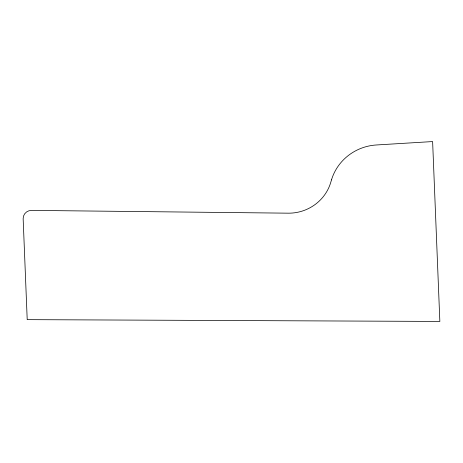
<?xml version="1.0" encoding="UTF-8"?>
<svg xmlns="http://www.w3.org/2000/svg" width="463" height="463" viewBox="0 0 463 463"><rect width="100%" height="100%" fill="white"/><g stroke="black" fill="none" stroke-linecap="round" stroke-linejoin="round"><path stroke-width="0.69" d="M331.502 179.87L330.698 182.567A42.764 40.981 -17.3 0 1 288.565 213.177L31.548 210.393A8.143 7.807 -17.3 0 0 23.15 218.721L27.207 319.644L439.85 321.438L432.621 141.562L376.378 144.977A48.87 46.832 -17.3 0 0 331.502 179.87"/></g></svg>
